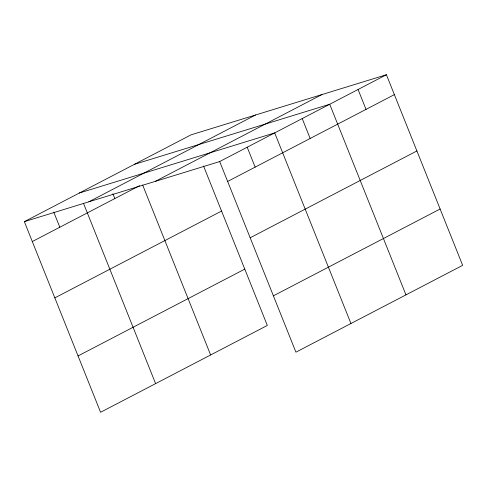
<?xml version="1.0" encoding="UTF-8"?>
<svg xmlns="http://www.w3.org/2000/svg" width="487" height="487" viewBox="0 0 487 487"><rect width="100%" height="100%" fill="white"/><g stroke="black" fill="none" stroke-linecap="round" stroke-linejoin="round"><path stroke-width="0.73" d="M203.536 165.988L267.314 325.444L100.59 412.27L24.35 221.652L191.074 134.832L386.41 74.73L462.65 265.348L295.926 352.168L219.686 161.556L386.41 74.73M88.811 201.819L255.535 114.999M32.306 241.546L139.659 185.638M155.225 181.389L321.95 94.563M227.642 181.444L394.367 94.624M54.836 297.88L221.567 211.06M250.172 237.784L416.902 150.958M78.054 355.93L244.778 269.104M273.39 295.828L440.114 209.008M134.388 164.35L329.723 104.255L405.963 294.866M79.369 193.004L274.705 132.902L350.944 323.514M24.35 221.652L219.686 161.556M358.067 89.492L366.023 109.38M302.214 118.578L310.17 138.466M247.195 147.226L255.151 167.12M142.624 184.944L210.627 354.962M112.911 193.765L114.835 198.568M83.484 203.292L155.609 383.616M53.777 212.131L59.816 227.216"/></g></svg>
